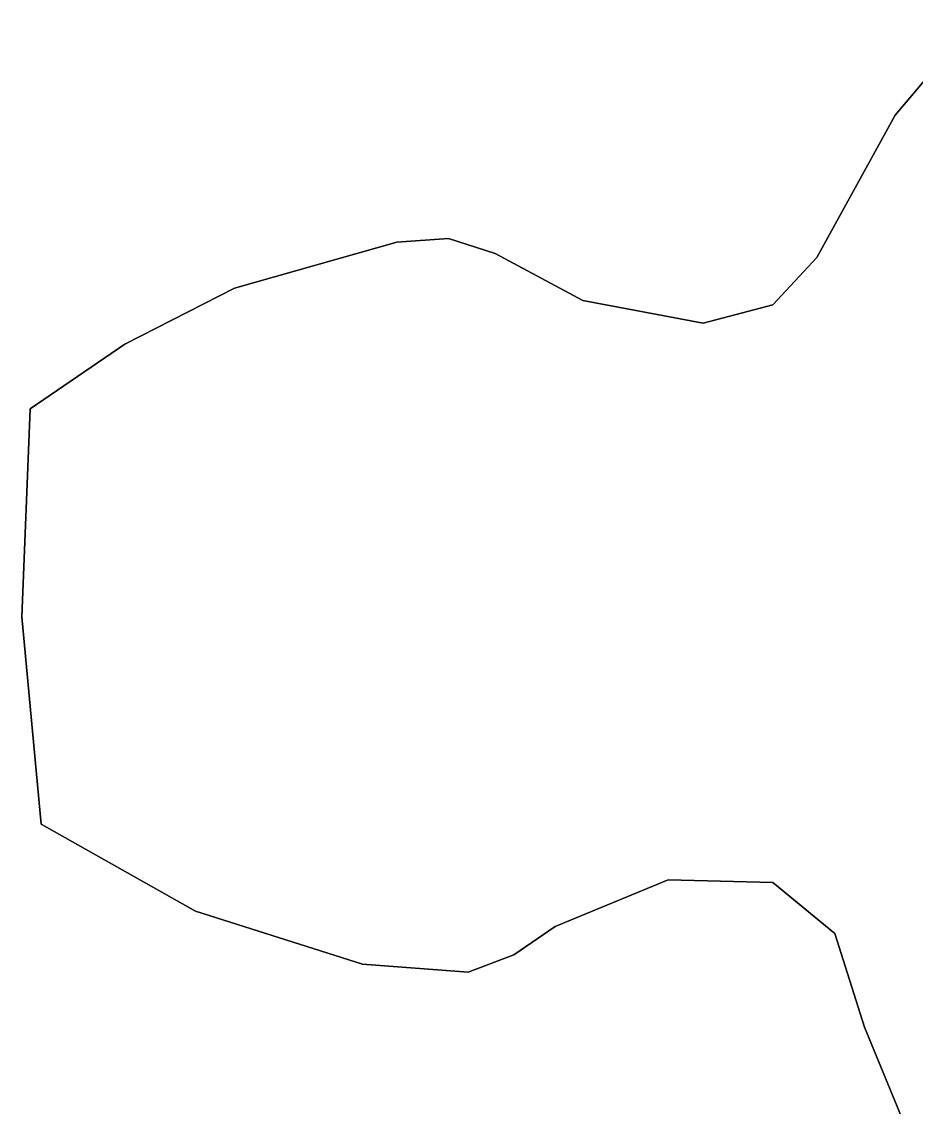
# Model space of a CAD drawing. Header units: millimetres. Extents: x -658 to 1307, y -81 to 472.
# Drawn here: x 1110.91 to 1115.43, y 40.95 to 46.43 of the extents above; entities that cross this region are included whole.
import ezdxf

# ---------------------------------------------------------------- set-up
doc = ezdxf.new("R2010")
doc.units = ezdxf.units.MM
doc.layers.get('0').update_dxf_attribs({"true_color": 0xffffff})

# ---------------------------------------------------------------- blocks, each defined once
blk = doc.blocks.new('Group67_1')
for p, q in [((1115.8536, 46.5882, 0.0004), (1115.3237, 45.9612, 0.0004)), ((1115.3237, 45.9612, 3), (1115.8536, 46.5882, 3)), ((1115.8536, 46.5882, 7.6996), (1115.3237, 45.9612, 7.6996)), ((1115.3237, 45.9612, 4.7), (1115.8536, 46.5882, 4.7)), ((1115.8536, 46.5882, 9.3996), (1115.3237, 45.9612, 9.3996)), ((1115.3237, 45.9612, 12.3992), (1115.8536, 46.5882, 12.3992)), ((1115.8536, 46.5882, 14.0992), (1115.3237, 45.9612, 14.0992)), ((1115.3237, 45.9612, 17.0988), (1115.8536, 46.5882, 17.0988)), ((1115.8536, 46.5882, 18.7988), (1115.3237, 45.9612, 18.7988)), ((1115.3237, 45.9612, 21.7984), (1115.8536, 46.5882, 21.7984)), ((1115.3237, 45.9612, 23.4984), (1115.8536, 46.5882, 23.4984)), ((1115.8536, 46.5882, 26.498), (1115.3237, 45.9612, 26.498)), ((1115.8536, 46.5882, 31.1975), (1115.3237, 45.9612, 31.1975)), ((1115.3237, 45.9612, 28.198), (1115.8536, 46.5882, 28.198)), ((1115.8536, 46.5882, 32.8975), (1115.3237, 45.9612, 32.8975)), ((1115.3237, 45.9612, 35.8971), (1115.8536, 46.5882, 35.8971)), ((1115.8536, 46.5882, 37.5971), (1115.3237, 45.9612, 37.5971)), ((1115.3237, 45.9612, 40.5967), (1115.8536, 46.5882, 40.5967)), ((1115.3237, 45.9612, 42.2967), (1115.8536, 46.5882, 42.2967)), ((1115.3237, 45.9612, 45.2963), (1115.8536, 46.5882, 45.2963)), ((1115.3237, 45.9612, 0.0004), (1114.9288, 45.2416, 0.0004)), ((1114.9288, 45.2416, 3), (1115.3237, 45.9612, 3)), ((1115.3237, 45.9612, 7.6996), (1114.9288, 45.2416, 7.6996)), ((1114.9288, 45.2416, 4.7), (1115.3237, 45.9612, 4.7)), ((1115.3237, 45.9612, 9.3996), (1114.9288, 45.2416, 9.3996)), ((1114.9288, 45.2416, 12.3992), (1115.3237, 45.9612, 12.3992)), ((1115.3237, 45.9612, 14.0992), (1114.9288, 45.2416, 14.0992)), ((1114.9288, 45.2416, 17.0988), (1115.3237, 45.9612, 17.0988)), ((1115.3237, 45.9612, 18.7988), (1114.9288, 45.2416, 18.7988)), ((1114.9288, 45.2416, 21.7984), (1115.3237, 45.9612, 21.7984)), ((1114.9288, 45.2416, 23.4984), (1115.3237, 45.9612, 23.4984)), ((1115.3237, 45.9612, 26.498), (1114.9288, 45.2416, 26.498)), ((1115.3237, 45.9612, 31.1975), (1114.9288, 45.2416, 31.1975)), ((1114.9288, 45.2416, 28.198), (1115.3237, 45.9612, 28.198)), ((1115.3237, 45.9612, 32.8975), (1114.9288, 45.2416, 32.8975)), ((1114.9288, 45.2416, 35.8971), (1115.3237, 45.9612, 35.8971)), ((1115.3237, 45.9612, 37.5971), (1114.9288, 45.2416, 37.5971)), ((1114.9288, 45.2416, 40.5967), (1115.3237, 45.9612, 40.5967)), ((1114.9288, 45.2416, 42.2967), (1115.3237, 45.9612, 42.2967)), ((1114.9288, 45.2416, 45.2963), (1115.3237, 45.9612, 45.2963)), ((1115.3237, 45.9612, 0.0004), (1115.3237, 45.9612, 3)), ((1115.3237, 45.9612, 4.7), (1115.3237, 45.9612, 7.6996)), ((1115.3237, 45.9612, 12.3992), (1115.3237, 45.9612, 9.3996)), ((1115.3237, 45.9612, 14.0992), (1115.3237, 45.9612, 17.0988)), ((1115.3237, 45.9612, 18.7988), (1115.3237, 45.9612, 21.7984)), ((1115.3237, 45.9612, 23.4984), (1115.3237, 45.9612, 26.498)), ((1115.3237, 45.9612, 31.1975), (1115.3237, 45.9612, 28.198)), ((1115.3237, 45.9612, 32.8975), (1115.3237, 45.9612, 35.8971)), ((1115.3237, 45.9612, 37.5971), (1115.3237, 45.9612, 40.5967)), ((1115.3237, 45.9612, 42.2967), (1115.3237, 45.9612, 45.2963)), ((1113.0674, 45.3374, 0.0004), (1112.8052, 45.3183, 0.0004)), ((1112.8052, 45.3183, 3), (1113.0674, 45.3374, 3)), ((1113.0674, 45.3374, 7.6996), (1112.8052, 45.3183, 7.6996)), ((1112.8052, 45.3183, 4.7), (1113.0674, 45.3374, 4.7)), ((1113.0674, 45.3374, 9.3996), (1112.8052, 45.3183, 9.3996)), ((1112.8052, 45.3183, 12.3992), (1113.0674, 45.3374, 12.3992)), ((1113.0674, 45.3374, 14.0992), (1112.8052, 45.3183, 14.0992)), ((1112.8052, 45.3183, 17.0988), (1113.0674, 45.3374, 17.0988)), ((1113.0674, 45.3374, 18.7988), (1112.8052, 45.3183, 18.7988)), ((1112.8052, 45.3183, 21.7984), (1113.0674, 45.3374, 21.7984)), ((1112.8052, 45.3183, 23.4984), (1113.0674, 45.3374, 23.4984)), ((1113.0674, 45.3374, 26.498), (1112.8052, 45.3183, 26.498)), ((1113.0674, 45.3374, 31.1975), (1112.8052, 45.3183, 31.1975)), ((1112.8052, 45.3183, 28.198), (1113.0674, 45.3374, 28.198)), ((1113.0674, 45.3374, 32.8975), (1112.8052, 45.3183, 32.8975)), ((1112.8052, 45.3183, 35.8971), (1113.0674, 45.3374, 35.8971)), ((1113.0674, 45.3374, 37.5971), (1112.8052, 45.3183, 37.5971)), ((1112.8052, 45.3183, 40.5967), (1113.0674, 45.3374, 40.5967)), ((1112.8052, 45.3183, 42.2967), (1113.0674, 45.3374, 42.2967)), ((1112.8052, 45.3183, 45.2963), (1113.0674, 45.3374, 45.2963)), ((1113.302, 45.2622, 0.0004), (1113.0674, 45.3374, 0.0004)), ((1113.0674, 45.3374, 0.0004), (1113.0674, 45.3374, 3)), ((1113.0674, 45.3374, 3), (1113.302, 45.2622, 3)), ((1113.302, 45.2622, 7.6996), (1113.0674, 45.3374, 7.6996)), ((1113.0674, 45.3374, 4.7), (1113.302, 45.2622, 4.7)), ((1113.0674, 45.3374, 4.7), (1113.0674, 45.3374, 7.6996)), ((1113.0674, 45.3374, 12.3992), (1113.0674, 45.3374, 9.3996)), ((1113.302, 45.2622, 9.3996), (1113.0674, 45.3374, 9.3996)), ((1113.0674, 45.3374, 12.3992), (1113.302, 45.2622, 12.3992)), ((1113.0674, 45.3374, 17.0988), (1113.0674, 45.3374, 14.0992)), ((1113.302, 45.2622, 14.0992), (1113.0674, 45.3374, 14.0992)), ((1113.0674, 45.3374, 17.0988), (1113.302, 45.2622, 17.0988)), ((1113.302, 45.2622, 18.7988), (1113.0674, 45.3374, 18.7988)), ((1113.0674, 45.3374, 18.7988), (1113.0674, 45.3374, 21.7984)), ((1113.0674, 45.3374, 21.7984), (1113.302, 45.2622, 21.7984)), ((1113.0674, 45.3374, 23.4984), (1113.302, 45.2622, 23.4984)), ((1113.302, 45.2622, 26.498), (1113.0674, 45.3374, 26.498)), ((1113.0674, 45.3374, 26.498), (1113.0674, 45.3374, 23.4984)), ((1113.302, 45.2622, 31.1975), (1113.0674, 45.3374, 31.1975)), ((1113.0674, 45.3374, 28.198), (1113.302, 45.2622, 28.198)), ((1113.0674, 45.3374, 28.198), (1113.0674, 45.3374, 31.1975)), ((1113.0674, 45.3374, 35.8971), (1113.0674, 45.3374, 32.8975)), ((1113.302, 45.2622, 32.8975), (1113.0674, 45.3374, 32.8975)), ((1113.0674, 45.3374, 35.8971), (1113.302, 45.2622, 35.8971)), ((1113.0674, 45.3374, 40.5967), (1113.0674, 45.3374, 37.5971)), ((1113.302, 45.2622, 37.5971), (1113.0674, 45.3374, 37.5971)), ((1113.0674, 45.3374, 40.5967), (1113.302, 45.2622, 40.5967)), ((1113.0674, 45.3374, 42.2967), (1113.302, 45.2622, 42.2967)), ((1113.0674, 45.3374, 45.2963), (1113.0674, 45.3374, 42.2967)), ((1113.0674, 45.3374, 45.2963), (1113.302, 45.2622, 45.2963)), ((1112.8052, 45.3183, 0.0004), (1111.986, 45.0868, 0.0004)), ((1111.986, 45.0868, 3), (1112.8052, 45.3183, 3)), ((1112.8052, 45.3183, 7.6996), (1111.986, 45.0868, 7.6996)), ((1111.986, 45.0868, 4.7), (1112.8052, 45.3183, 4.7)), ((1112.8052, 45.3183, 9.3996), (1111.986, 45.0868, 9.3996)), ((1111.986, 45.0868, 12.3992), (1112.8052, 45.3183, 12.3992)), ((1112.8052, 45.3183, 14.0992), (1111.986, 45.0868, 14.0992)), ((1111.986, 45.0868, 17.0988), (1112.8052, 45.3183, 17.0988)), ((1112.8052, 45.3183, 18.7988), (1111.986, 45.0868, 18.7988)), ((1111.986, 45.0868, 21.7984), (1112.8052, 45.3183, 21.7984)), ((1111.986, 45.0868, 23.4984), (1112.8052, 45.3183, 23.4984)), ((1112.8052, 45.3183, 26.498), (1111.986, 45.0868, 26.498)), ((1112.8052, 45.3183, 31.1975), (1111.986, 45.0868, 31.1975)), ((1111.986, 45.0868, 28.198), (1112.8052, 45.3183, 28.198)), ((1112.8052, 45.3183, 32.8975), (1111.986, 45.0868, 32.8975)), ((1111.986, 45.0868, 35.8971), (1112.8052, 45.3183, 35.8971)), ((1112.8052, 45.3183, 37.5971), (1111.986, 45.0868, 37.5971)), ((1111.986, 45.0868, 40.5967), (1112.8052, 45.3183, 40.5967)), ((1111.986, 45.0868, 42.2967), (1112.8052, 45.3183, 42.2967)), ((1111.986, 45.0868, 45.2963), (1112.8052, 45.3183, 45.2963)), ((1112.8052, 45.3183, 3), (1112.8052, 45.3183, 0.0004)), ((1112.8052, 45.3183, 4.7), (1112.8052, 45.3183, 7.6996)), ((1112.8052, 45.3183, 12.3992), (1112.8052, 45.3183, 9.3996)), ((1112.8052, 45.3183, 17.0988), (1112.8052, 45.3183, 14.0992)), ((1112.8052, 45.3183, 21.7984), (1112.8052, 45.3183, 18.7988)), ((1112.8052, 45.3183, 26.498), (1112.8052, 45.3183, 23.4984)), ((1112.8052, 45.3183, 28.198), (1112.8052, 45.3183, 31.1975)), ((1112.8052, 45.3183, 32.8975), (1112.8052, 45.3183, 35.8971)), ((1112.8052, 45.3183, 40.5967), (1112.8052, 45.3183, 37.5971)), ((1112.8052, 45.3183, 42.2967), (1112.8052, 45.3183, 45.2963)), ((1113.7457, 45.0243, 0.0004), (1113.302, 45.2622, 0.0004)), ((1113.302, 45.2622, 0.0004), (1113.302, 45.2622, 3)), ((1113.302, 45.2622, 3), (1113.7457, 45.0243, 3)), ((1113.7457, 45.0243, 7.6996), (1113.302, 45.2622, 7.6996)), ((1113.302, 45.2622, 4.7), (1113.7457, 45.0243, 4.7)), ((1113.302, 45.2622, 7.6996), (1113.302, 45.2622, 4.7)), ((1113.302, 45.2622, 12.3992), (1113.302, 45.2622, 9.3996)), ((1113.7457, 45.0243, 9.3996), (1113.302, 45.2622, 9.3996)), ((1113.302, 45.2622, 12.3992), (1113.7457, 45.0243, 12.3992)), ((1113.7457, 45.0243, 14.0992), (1113.302, 45.2622, 14.0992)), ((1113.302, 45.2622, 14.0992), (1113.302, 45.2622, 17.0988)), ((1113.302, 45.2622, 17.0988), (1113.7457, 45.0243, 17.0988)), ((1113.302, 45.2622, 21.7984), (1113.302, 45.2622, 18.7988)), ((1113.7457, 45.0243, 18.7988), (1113.302, 45.2622, 18.7988)), ((1113.302, 45.2622, 21.7984), (1113.7457, 45.0243, 21.7984)), ((1113.302, 45.2622, 23.4984), (1113.7457, 45.0243, 23.4984)), ((1113.7457, 45.0243, 26.498), (1113.302, 45.2622, 26.498)), ((1113.302, 45.2622, 23.4984), (1113.302, 45.2622, 26.498)), ((1113.7457, 45.0243, 31.1975), (1113.302, 45.2622, 31.1975)), ((1113.302, 45.2622, 28.198), (1113.7457, 45.0243, 28.198)), ((1113.302, 45.2622, 28.198), (1113.302, 45.2622, 31.1975)), ((1113.7457, 45.0243, 32.8975), (1113.302, 45.2622, 32.8975)), ((1113.302, 45.2622, 32.8975), (1113.302, 45.2622, 35.8971)), ((1113.302, 45.2622, 35.8971), (1113.7457, 45.0243, 35.8971)), ((1113.302, 45.2622, 40.5967), (1113.302, 45.2622, 37.5971)), ((1113.7457, 45.0243, 37.5971), (1113.302, 45.2622, 37.5971)), ((1113.302, 45.2622, 40.5967), (1113.7457, 45.0243, 40.5967)), ((1113.302, 45.2622, 42.2967), (1113.7457, 45.0243, 42.2967)), ((1113.302, 45.2622, 45.2963), (1113.302, 45.2622, 42.2967)), ((1113.302, 45.2622, 45.2963), (1113.7457, 45.0243, 45.2963)), ((1114.9288, 45.2416, 0.0004), (1114.7055, 45.0025, 0.0004)), ((1114.7055, 45.0025, 3), (1114.9288, 45.2416, 3)), ((1114.9288, 45.2416, 7.6996), (1114.7055, 45.0025, 7.6996)), ((1114.7055, 45.0025, 4.7), (1114.9288, 45.2416, 4.7)), ((1114.9288, 45.2416, 9.3996), (1114.7055, 45.0025, 9.3996)), ((1114.7055, 45.0025, 12.3992), (1114.9288, 45.2416, 12.3992)), ((1114.9288, 45.2416, 14.0992), (1114.7055, 45.0025, 14.0992)), ((1114.7055, 45.0025, 17.0988), (1114.9288, 45.2416, 17.0988)), ((1114.9288, 45.2416, 18.7988), (1114.7055, 45.0025, 18.7988)), ((1114.7055, 45.0025, 21.7984), (1114.9288, 45.2416, 21.7984)), ((1114.7055, 45.0025, 23.4984), (1114.9288, 45.2416, 23.4984)), ((1114.9288, 45.2416, 26.498), (1114.7055, 45.0025, 26.498)), ((1114.9288, 45.2416, 31.1975), (1114.7055, 45.0025, 31.1975)), ((1114.7055, 45.0025, 28.198), (1114.9288, 45.2416, 28.198)), ((1114.9288, 45.2416, 32.8975), (1114.7055, 45.0025, 32.8975)), ((1114.7055, 45.0025, 35.8971), (1114.9288, 45.2416, 35.8971)), ((1114.9288, 45.2416, 37.5971), (1114.7055, 45.0025, 37.5971)), ((1114.7055, 45.0025, 40.5967), (1114.9288, 45.2416, 40.5967)), ((1114.7055, 45.0025, 42.2967), (1114.9288, 45.2416, 42.2967)), ((1114.7055, 45.0025, 45.2963), (1114.9288, 45.2416, 45.2963)), ((1114.9288, 45.2416, 3), (1114.9288, 45.2416, 0.0004)), ((1114.9288, 45.2416, 7.6996), (1114.9288, 45.2416, 4.7)), ((1114.9288, 45.2416, 12.3992), (1114.9288, 45.2416, 9.3996)), ((1114.9288, 45.2416, 17.0988), (1114.9288, 45.2416, 14.0992)), ((1114.9288, 45.2416, 21.7984), (1114.9288, 45.2416, 18.7988)), ((1114.9288, 45.2416, 26.498), (1114.9288, 45.2416, 23.4984)), ((1114.9288, 45.2416, 28.198), (1114.9288, 45.2416, 31.1975)), ((1114.9288, 45.2416, 35.8971), (1114.9288, 45.2416, 32.8975)), ((1114.9288, 45.2416, 40.5967), (1114.9288, 45.2416, 37.5971)), ((1114.9288, 45.2416, 45.2963), (1114.9288, 45.2416, 42.2967)), ((1111.986, 45.0868, 0.0004), (1111.4317, 44.8037, 0.0004)), ((1111.4317, 44.8037, 3), (1111.986, 45.0868, 3)), ((1111.986, 45.0868, 7.6996), (1111.4317, 44.8037, 7.6996)), ((1111.4317, 44.8037, 4.7), (1111.986, 45.0868, 4.7)), ((1111.986, 45.0868, 9.3996), (1111.4317, 44.8037, 9.3996)), ((1111.4317, 44.8037, 12.3992), (1111.986, 45.0868, 12.3992)), ((1111.986, 45.0868, 14.0992), (1111.4317, 44.8037, 14.0992)), ((1111.4317, 44.8037, 17.0988), (1111.986, 45.0868, 17.0988)), ((1111.986, 45.0868, 18.7988), (1111.4317, 44.8037, 18.7988)), ((1111.4317, 44.8037, 21.7984), (1111.986, 45.0868, 21.7984)), ((1111.4317, 44.8037, 23.4984), (1111.986, 45.0868, 23.4984)), ((1111.986, 45.0868, 26.498), (1111.4317, 44.8037, 26.498)), ((1111.986, 45.0868, 31.1975), (1111.4317, 44.8037, 31.1975)), ((1111.4317, 44.8037, 28.198), (1111.986, 45.0868, 28.198)), ((1111.986, 45.0868, 32.8975), (1111.4317, 44.8037, 32.8975)), ((1111.4317, 44.8037, 35.8971), (1111.986, 45.0868, 35.8971)), ((1111.986, 45.0868, 37.5971), (1111.4317, 44.8037, 37.5971)), ((1111.4317, 44.8037, 40.5967), (1111.986, 45.0868, 40.5967)), ((1111.4317, 44.8037, 42.2967), (1111.986, 45.0868, 42.2967)), ((1111.4317, 44.8037, 45.2963), (1111.986, 45.0868, 45.2963)), ((1111.986, 45.0868, 0.0004), (1111.986, 45.0868, 3)), ((1111.986, 45.0868, 7.6996), (1111.986, 45.0868, 4.7)), ((1111.986, 45.0868, 12.3992), (1111.986, 45.0868, 9.3996)), ((1111.986, 45.0868, 17.0988), (1111.986, 45.0868, 14.0992)), ((1111.986, 45.0868, 21.7984), (1111.986, 45.0868, 18.7988)), ((1111.986, 45.0868, 26.498), (1111.986, 45.0868, 23.4984)), ((1111.986, 45.0868, 28.198), (1111.986, 45.0868, 31.1975)), ((1111.986, 45.0868, 35.8971), (1111.986, 45.0868, 32.8975)), ((1111.986, 45.0868, 37.5971), (1111.986, 45.0868, 40.5967)), ((1111.986, 45.0868, 45.2963), (1111.986, 45.0868, 42.2967)), ((1114.3533, 44.9099, 0.0004), (1113.7457, 45.0243, 0.0004)), ((1113.7457, 45.0243, 0.0004), (1113.7457, 45.0243, 3)), ((1113.7457, 45.0243, 3), (1114.3533, 44.9099, 3)), ((1114.3533, 44.9099, 7.6996), (1113.7457, 45.0243, 7.6996)), ((1113.7457, 45.0243, 4.7), (1114.3533, 44.9099, 4.7)), ((1113.7457, 45.0243, 4.7), (1113.7457, 45.0243, 7.6996)), ((1114.3533, 44.9099, 9.3996), (1113.7457, 45.0243, 9.3996)), ((1113.7457, 45.0243, 9.3996), (1113.7457, 45.0243, 12.3992)), ((1113.7457, 45.0243, 12.3992), (1114.3533, 44.9099, 12.3992)), ((1114.3533, 44.9099, 14.0992), (1113.7457, 45.0243, 14.0992)), ((1113.7457, 45.0243, 14.0992), (1113.7457, 45.0243, 17.0988)), ((1113.7457, 45.0243, 17.0988), (1114.3533, 44.9099, 17.0988)), ((1114.3533, 44.9099, 18.7988), (1113.7457, 45.0243, 18.7988)), ((1113.7457, 45.0243, 18.7988), (1113.7457, 45.0243, 21.7984)), ((1113.7457, 45.0243, 21.7984), (1114.3533, 44.9099, 21.7984)), ((1113.7457, 45.0243, 23.4984), (1114.3533, 44.9099, 23.4984)), ((1114.3533, 44.9099, 26.498), (1113.7457, 45.0243, 26.498)), ((1113.7457, 45.0243, 23.4984), (1113.7457, 45.0243, 26.498)), ((1114.3533, 44.9099, 31.1975), (1113.7457, 45.0243, 31.1975)), ((1113.7457, 45.0243, 28.198), (1114.3533, 44.9099, 28.198)), ((1113.7457, 45.0243, 31.1975), (1113.7457, 45.0243, 28.198)), ((1114.3533, 44.9099, 32.8975), (1113.7457, 45.0243, 32.8975)), ((1113.7457, 45.0243, 32.8975), (1113.7457, 45.0243, 35.8971)), ((1113.7457, 45.0243, 35.8971), (1114.3533, 44.9099, 35.8971)), ((1114.3533, 44.9099, 37.5971), (1113.7457, 45.0243, 37.5971)), ((1113.7457, 45.0243, 37.5971), (1113.7457, 45.0243, 40.5967)), ((1113.7457, 45.0243, 40.5967), (1114.3533, 44.9099, 40.5967)), ((1113.7457, 45.0243, 42.2967), (1114.3533, 44.9099, 42.2967)), ((1113.7457, 45.0243, 42.2967), (1113.7457, 45.0243, 45.2963)), ((1113.7457, 45.0243, 45.2963), (1114.3533, 44.9099, 45.2963)), ((1114.7055, 45.0025, 0.0004), (1114.3533, 44.9099, 0.0004)), ((1114.3533, 44.9099, 3), (1114.7055, 45.0025, 3)), ((1114.7055, 45.0025, 7.6996), (1114.3533, 44.9099, 7.6996)), ((1114.3533, 44.9099, 4.7), (1114.7055, 45.0025, 4.7)), ((1114.7055, 45.0025, 9.3996), (1114.3533, 44.9099, 9.3996)), ((1114.3533, 44.9099, 12.3992), (1114.7055, 45.0025, 12.3992)), ((1114.7055, 45.0025, 14.0992), (1114.3533, 44.9099, 14.0992)), ((1114.3533, 44.9099, 17.0988), (1114.7055, 45.0025, 17.0988)), ((1114.7055, 45.0025, 18.7988), (1114.3533, 44.9099, 18.7988)), ((1114.3533, 44.9099, 21.7984), (1114.7055, 45.0025, 21.7984)), ((1114.3533, 44.9099, 23.4984), (1114.7055, 45.0025, 23.4984)), ((1114.7055, 45.0025, 26.498), (1114.3533, 44.9099, 26.498)), ((1114.7055, 45.0025, 31.1975), (1114.3533, 44.9099, 31.1975)), ((1114.3533, 44.9099, 28.198), (1114.7055, 45.0025, 28.198)), ((1114.7055, 45.0025, 32.8975), (1114.3533, 44.9099, 32.8975)), ((1114.3533, 44.9099, 35.8971), (1114.7055, 45.0025, 35.8971)), ((1114.7055, 45.0025, 37.5971), (1114.3533, 44.9099, 37.5971)), ((1114.3533, 44.9099, 40.5967), (1114.7055, 45.0025, 40.5967)), ((1114.3533, 44.9099, 42.2967), (1114.7055, 45.0025, 42.2967)), ((1114.3533, 44.9099, 45.2963), (1114.7055, 45.0025, 45.2963)), ((1114.7055, 45.0025, 0.0004), (1114.7055, 45.0025, 3)), ((1114.7055, 45.0025, 4.7), (1114.7055, 45.0025, 7.6996)), ((1114.7055, 45.0025, 9.3996), (1114.7055, 45.0025, 12.3992)), ((1114.7055, 45.0025, 14.0992), (1114.7055, 45.0025, 17.0988)), ((1114.7055, 45.0025, 21.7984), (1114.7055, 45.0025, 18.7988)), ((1114.7055, 45.0025, 23.4984), (1114.7055, 45.0025, 26.498)), ((1114.7055, 45.0025, 31.1975), (1114.7055, 45.0025, 28.198)), ((1114.7055, 45.0025, 32.8975), (1114.7055, 45.0025, 35.8971)), ((1114.7055, 45.0025, 37.5971), (1114.7055, 45.0025, 40.5967)), ((1114.7055, 45.0025, 42.2967), (1114.7055, 45.0025, 45.2963)), ((1114.3533, 44.9099, 3), (1114.3533, 44.9099, 0.0004)), ((1114.3533, 44.9099, 7.6996), (1114.3533, 44.9099, 4.7)), ((1114.3533, 44.9099, 12.3992), (1114.3533, 44.9099, 9.3996)), ((1114.3533, 44.9099, 17.0988), (1114.3533, 44.9099, 14.0992)), ((1114.3533, 44.9099, 18.7988), (1114.3533, 44.9099, 21.7984)), ((1114.3533, 44.9099, 26.498), (1114.3533, 44.9099, 23.4984)), ((1114.3533, 44.9099, 28.198), (1114.3533, 44.9099, 31.1975)), ((1114.3533, 44.9099, 35.8971), (1114.3533, 44.9099, 32.8975)), ((1114.3533, 44.9099, 40.5967), (1114.3533, 44.9099, 37.5971)), ((1114.3533, 44.9099, 45.2963), (1114.3533, 44.9099, 42.2967)), ((1111.4317, 44.8037, 0.0004), (1110.9529, 44.4763, 0.0004)), ((1110.9529, 44.4763, 3), (1111.4317, 44.8037, 3)), ((1111.4317, 44.8037, 7.6996), (1110.9529, 44.4763, 7.6996)), ((1110.9529, 44.4763, 4.7), (1111.4317, 44.8037, 4.7)), ((1111.4317, 44.8037, 9.3996), (1110.9529, 44.4763, 9.3996)), ((1110.9529, 44.4763, 12.3992), (1111.4317, 44.8037, 12.3992)), ((1111.4317, 44.8037, 14.0992), (1110.9529, 44.4763, 14.0992)), ((1110.9529, 44.4763, 17.0988), (1111.4317, 44.8037, 17.0988)), ((1111.4317, 44.8037, 18.7988), (1110.9529, 44.4763, 18.7988)), ((1110.9529, 44.4763, 21.7984), (1111.4317, 44.8037, 21.7984)), ((1110.9529, 44.4763, 23.4984), (1111.4317, 44.8037, 23.4984)), ((1111.4317, 44.8037, 26.498), (1110.9529, 44.4763, 26.498)), ((1111.4317, 44.8037, 31.1975), (1110.9529, 44.4763, 31.1975)), ((1110.9529, 44.4763, 28.198), (1111.4317, 44.8037, 28.198)), ((1111.4317, 44.8037, 32.8975), (1110.9529, 44.4763, 32.8975)), ((1110.9529, 44.4763, 35.8971), (1111.4317, 44.8037, 35.8971)), ((1111.4317, 44.8037, 37.5971), (1110.9529, 44.4763, 37.5971)), ((1110.9529, 44.4763, 40.5967), (1111.4317, 44.8037, 40.5967)), ((1110.9529, 44.4763, 42.2967), (1111.4317, 44.8037, 42.2967)), ((1110.9529, 44.4763, 45.2963), (1111.4317, 44.8037, 45.2963)), ((1111.4317, 44.8037, 3), (1111.4317, 44.8037, 0.0004)), ((1111.4317, 44.8037, 7.6996), (1111.4317, 44.8037, 4.7)), ((1111.4317, 44.8037, 12.3992), (1111.4317, 44.8037, 9.3996)), ((1111.4317, 44.8037, 14.0992), (1111.4317, 44.8037, 17.0988)), ((1111.4317, 44.8037, 21.7984), (1111.4317, 44.8037, 18.7988)), ((1111.4317, 44.8037, 26.498), (1111.4317, 44.8037, 23.4984)), ((1111.4317, 44.8037, 31.1975), (1111.4317, 44.8037, 28.198)), ((1111.4317, 44.8037, 32.8975), (1111.4317, 44.8037, 35.8971)), ((1111.4317, 44.8037, 40.5967), (1111.4317, 44.8037, 37.5971)), ((1111.4317, 44.8037, 45.2963), (1111.4317, 44.8037, 42.2967)), ((1110.9529, 44.4763, 0.0004), (1110.9098, 43.4245, 0.0004)), ((1110.9098, 43.4245, 3), (1110.9529, 44.4763, 3)), ((1110.9529, 44.4763, 7.6996), (1110.9098, 43.4245, 7.6996)), ((1110.9098, 43.4245, 4.7), (1110.9529, 44.4763, 4.7)), ((1110.9529, 44.4763, 9.3996), (1110.9098, 43.4245, 9.3996)), ((1110.9098, 43.4245, 12.3992), (1110.9529, 44.4763, 12.3992)), ((1110.9529, 44.4763, 14.0992), (1110.9098, 43.4245, 14.0992)), ((1110.9098, 43.4245, 17.0988), (1110.9529, 44.4763, 17.0988)), ((1110.9529, 44.4763, 18.7988), (1110.9098, 43.4245, 18.7988)), ((1110.9098, 43.4245, 21.7984), (1110.9529, 44.4763, 21.7984)), ((1110.9098, 43.4245, 23.4984), (1110.9529, 44.4763, 23.4984)), ((1110.9529, 44.4763, 26.498), (1110.9098, 43.4245, 26.498)), ((1110.9529, 44.4763, 31.1975), (1110.9098, 43.4245, 31.1975)), ((1110.9098, 43.4245, 28.198), (1110.9529, 44.4763, 28.198)), ((1110.9529, 44.4763, 32.8975), (1110.9098, 43.4245, 32.8975)), ((1110.9098, 43.4245, 35.8971), (1110.9529, 44.4763, 35.8971)), ((1110.9529, 44.4763, 37.5971), (1110.9098, 43.4245, 37.5971)), ((1110.9098, 43.4245, 40.5967), (1110.9529, 44.4763, 40.5967)), ((1110.9098, 43.4245, 42.2967), (1110.9529, 44.4763, 42.2967)), ((1110.9098, 43.4245, 45.2963), (1110.9529, 44.4763, 45.2963)), ((1110.9529, 44.4763, 0.0004), (1110.9529, 44.4763, 3)), ((1110.9529, 44.4763, 4.7), (1110.9529, 44.4763, 7.6996)), ((1110.9529, 44.4763, 9.3996), (1110.9529, 44.4763, 12.3992)), ((1110.9529, 44.4763, 14.0992), (1110.9529, 44.4763, 17.0988)), ((1110.9529, 44.4763, 18.7988), (1110.9529, 44.4763, 21.7984)), ((1110.9529, 44.4763, 23.4984), (1110.9529, 44.4763, 26.498)), ((1110.9529, 44.4763, 28.198), (1110.9529, 44.4763, 31.1975)), ((1110.9529, 44.4763, 32.8975), (1110.9529, 44.4763, 35.8971)), ((1110.9529, 44.4763, 37.5971), (1110.9529, 44.4763, 40.5967)), ((1110.9529, 44.4763, 42.2967), (1110.9529, 44.4763, 45.2963)), ((1110.9098, 43.4245, 0.0004), (1110.9098, 43.4245, 3)), ((1110.9098, 43.4245, 0.0004), (1111.0086, 42.3765, 0.0004)), ((1111.0086, 42.3765, 3), (1110.9098, 43.4245, 3)), ((1110.9098, 43.4245, 7.6996), (1111.0086, 42.3765, 7.6996)), ((1111.0086, 42.3765, 4.7), (1110.9098, 43.4245, 4.7)), ((1110.9098, 43.4245, 7.6996), (1110.9098, 43.4245, 4.7)), ((1110.9098, 43.4245, 9.3996), (1110.9098, 43.4245, 12.3992)), ((1110.9098, 43.4245, 9.3996), (1111.0086, 42.3765, 9.3996)), ((1111.0086, 42.3765, 12.3992), (1110.9098, 43.4245, 12.3992)), ((1110.9098, 43.4245, 14.0992), (1111.0086, 42.3765, 14.0992)), ((1111.0086, 42.3765, 17.0988), (1110.9098, 43.4245, 17.0988)), ((1110.9098, 43.4245, 17.0988), (1110.9098, 43.4245, 14.0992)), ((1110.9098, 43.4245, 18.7988), (1110.9098, 43.4245, 21.7984)), ((1110.9098, 43.4245, 18.7988), (1111.0086, 42.3765, 18.7988)), ((1111.0086, 42.3765, 21.7984), (1110.9098, 43.4245, 21.7984)), ((1111.0086, 42.3765, 23.4984), (1110.9098, 43.4245, 23.4984)), ((1110.9098, 43.4245, 26.498), (1111.0086, 42.3765, 26.498)), ((1110.9098, 43.4245, 26.498), (1110.9098, 43.4245, 23.4984)), ((1110.9098, 43.4245, 31.1975), (1111.0086, 42.3765, 31.1975)), ((1111.0086, 42.3765, 28.198), (1110.9098, 43.4245, 28.198)), ((1110.9098, 43.4245, 31.1975), (1110.9098, 43.4245, 28.198)), ((1110.9098, 43.4245, 32.8975), (1110.9098, 43.4245, 35.8971)), ((1110.9098, 43.4245, 32.8975), (1111.0086, 42.3765, 32.8975)), ((1111.0086, 42.3765, 35.8971), (1110.9098, 43.4245, 35.8971)), ((1110.9098, 43.4245, 37.5971), (1110.9098, 43.4245, 40.5967)), ((1110.9098, 43.4245, 37.5971), (1111.0086, 42.3765, 37.5971)), ((1111.0086, 42.3765, 40.5967), (1110.9098, 43.4245, 40.5967)), ((1111.0086, 42.3765, 42.2967), (1110.9098, 43.4245, 42.2967)), ((1111.0086, 42.3765, 45.2963), (1110.9098, 43.4245, 45.2963)), ((1110.9098, 43.4245, 45.2963), (1110.9098, 43.4245, 42.2967)), ((1111.0086, 42.3765, 0.0004), (1111.0086, 42.3765, 3)), ((1111.0086, 42.3765, 0.0004), (1111.7888, 41.936, 0.0004)), ((1111.7888, 41.936, 3), (1111.0086, 42.3765, 3)), ((1111.0086, 42.3765, 7.6996), (1111.7888, 41.936, 7.6996)), ((1111.7888, 41.936, 4.7), (1111.0086, 42.3765, 4.7)), ((1111.0086, 42.3765, 4.7), (1111.0086, 42.3765, 7.6996)), ((1111.0086, 42.3765, 9.3996), (1111.0086, 42.3765, 12.3992)), ((1111.0086, 42.3765, 9.3996), (1111.7888, 41.936, 9.3996)), ((1111.7888, 41.936, 12.3992), (1111.0086, 42.3765, 12.3992)), ((1111.0086, 42.3765, 14.0992), (1111.0086, 42.3765, 17.0988)), ((1111.0086, 42.3765, 14.0992), (1111.7888, 41.936, 14.0992)), ((1111.7888, 41.936, 17.0988), (1111.0086, 42.3765, 17.0988)), ((1111.0086, 42.3765, 18.7988), (1111.0086, 42.3765, 21.7984)), ((1111.0086, 42.3765, 18.7988), (1111.7888, 41.936, 18.7988)), ((1111.7888, 41.936, 21.7984), (1111.0086, 42.3765, 21.7984)), ((1111.7888, 41.936, 23.4984), (1111.0086, 42.3765, 23.4984)), ((1111.0086, 42.3765, 26.498), (1111.7888, 41.936, 26.498)), ((1111.0086, 42.3765, 23.4984), (1111.0086, 42.3765, 26.498)), ((1111.0086, 42.3765, 28.198), (1111.7888, 41.936, 28.198)), ((1111.7888, 41.936, 31.1975), (1111.0086, 42.3765, 31.1975)), ((1111.0086, 42.3765, 31.1975), (1111.0086, 42.3765, 28.198)), ((1111.0086, 42.3765, 32.8975), (1111.7888, 41.936, 32.8975)), ((1111.7888, 41.936, 35.8971), (1111.0086, 42.3765, 35.8971)), ((1111.0086, 42.3765, 35.8971), (1111.0086, 42.3765, 32.8975)), ((1111.0086, 42.3765, 37.5971), (1111.0086, 42.3765, 40.5967)), ((1111.0086, 42.3765, 37.5971), (1111.7888, 41.936, 37.5971)), ((1111.7888, 41.936, 40.5967), (1111.0086, 42.3765, 40.5967)), ((1111.7888, 41.936, 42.2967), (1111.0086, 42.3765, 42.2967)), ((1111.0086, 42.3765, 42.2967), (1111.0086, 42.3765, 45.2963)), ((1111.7888, 41.936, 45.2963), (1111.0086, 42.3765, 45.2963)), ((1113.6065, 41.8599, 0.0004), (1114.1765, 42.0956, 0.0004)), ((1114.1765, 42.0956, 3), (1113.6065, 41.8599, 3)), ((1113.6065, 41.8599, 7.6996), (1114.1765, 42.0956, 7.6996)), ((1114.1765, 42.0956, 4.7), (1113.6065, 41.8599, 4.7)), ((1113.6065, 41.8599, 9.3996), (1114.1765, 42.0956, 9.3996)), ((1114.1765, 42.0956, 12.3992), (1113.6065, 41.8599, 12.3992)), ((1113.6065, 41.8599, 14.0992), (1114.1765, 42.0956, 14.0992)), ((1114.1765, 42.0956, 17.0988), (1113.6065, 41.8599, 17.0988)), ((1113.6065, 41.8599, 18.7988), (1114.1765, 42.0956, 18.7988)), ((1114.1765, 42.0956, 21.7984), (1113.6065, 41.8599, 21.7984)), ((1114.1765, 42.0956, 23.4984), (1113.6065, 41.8599, 23.4984)), ((1113.6065, 41.8599, 26.498), (1114.1765, 42.0956, 26.498)), ((1113.6065, 41.8599, 31.1975), (1114.1765, 42.0956, 31.1975)), ((1114.1765, 42.0956, 28.198), (1113.6065, 41.8599, 28.198)), ((1113.6065, 41.8599, 32.8975), (1114.1765, 42.0956, 32.8975)), ((1114.1765, 42.0956, 35.8971), (1113.6065, 41.8599, 35.8971)), ((1113.6065, 41.8599, 37.5971), (1114.1765, 42.0956, 37.5971)), ((1114.1765, 42.0956, 40.5967), (1113.6065, 41.8599, 40.5967)), ((1114.1765, 42.0956, 42.2967), (1113.6065, 41.8599, 42.2967)), ((1114.1765, 42.0956, 45.2963), (1113.6065, 41.8599, 45.2963)), ((1114.1765, 42.0956, 0.0004), (1114.705, 42.0822, 0.0004)), ((1114.705, 42.0822, 3), (1114.1765, 42.0956, 3)), ((1114.1765, 42.0956, 3), (1114.1765, 42.0956, 0.0004)), ((1114.1765, 42.0956, 7.6996), (1114.705, 42.0822, 7.6996)), ((1114.705, 42.0822, 4.7), (1114.1765, 42.0956, 4.7)), ((1114.1765, 42.0956, 4.7), (1114.1765, 42.0956, 7.6996)), ((1114.1765, 42.0956, 9.3996), (1114.1765, 42.0956, 12.3992)), ((1114.1765, 42.0956, 9.3996), (1114.705, 42.0822, 9.3996)), ((1114.705, 42.0822, 12.3992), (1114.1765, 42.0956, 12.3992)), ((1114.1765, 42.0956, 14.0992), (1114.705, 42.0822, 14.0992)), ((1114.705, 42.0822, 17.0988), (1114.1765, 42.0956, 17.0988)), ((1114.1765, 42.0956, 17.0988), (1114.1765, 42.0956, 14.0992)), ((1114.1765, 42.0956, 18.7988), (1114.1765, 42.0956, 21.7984)), ((1114.1765, 42.0956, 18.7988), (1114.705, 42.0822, 18.7988)), ((1114.705, 42.0822, 21.7984), (1114.1765, 42.0956, 21.7984)), ((1114.705, 42.0822, 23.4984), (1114.1765, 42.0956, 23.4984)), ((1114.1765, 42.0956, 26.498), (1114.705, 42.0822, 26.498)), ((1114.1765, 42.0956, 26.498), (1114.1765, 42.0956, 23.4984)), ((1114.1765, 42.0956, 31.1975), (1114.705, 42.0822, 31.1975)), ((1114.705, 42.0822, 28.198), (1114.1765, 42.0956, 28.198)), ((1114.1765, 42.0956, 28.198), (1114.1765, 42.0956, 31.1975)), ((1114.1765, 42.0956, 32.8975), (1114.705, 42.0822, 32.8975)), ((1114.705, 42.0822, 35.8971), (1114.1765, 42.0956, 35.8971)), ((1114.1765, 42.0956, 35.8971), (1114.1765, 42.0956, 32.8975)), ((1114.1765, 42.0956, 37.5971), (1114.705, 42.0822, 37.5971)), ((1114.705, 42.0822, 40.5967), (1114.1765, 42.0956, 40.5967)), ((1114.1765, 42.0956, 40.5967), (1114.1765, 42.0956, 37.5971)), ((1114.705, 42.0822, 42.2967), (1114.1765, 42.0956, 42.2967)), ((1114.705, 42.0822, 45.2963), (1114.1765, 42.0956, 45.2963)), ((1114.1765, 42.0956, 45.2963), (1114.1765, 42.0956, 42.2967)), ((1114.705, 42.0822, 0.0004), (1114.705, 42.0822, 3)), ((1114.705, 42.0822, 0.0004), (1115.0195, 41.8231, 0.0004)), ((1115.0195, 41.8231, 3), (1114.705, 42.0822, 3)), ((1114.705, 42.0822, 7.6996), (1115.0195, 41.8231, 7.6996)), ((1115.0195, 41.8231, 4.7), (1114.705, 42.0822, 4.7)), ((1114.705, 42.0822, 4.7), (1114.705, 42.0822, 7.6996)), ((1114.705, 42.0822, 9.3996), (1115.0195, 41.8231, 9.3996)), ((1115.0195, 41.8231, 12.3992), (1114.705, 42.0822, 12.3992)), ((1114.705, 42.0822, 12.3992), (1114.705, 42.0822, 9.3996)), ((1114.705, 42.0822, 14.0992), (1115.0195, 41.8231, 14.0992)), ((1115.0195, 41.8231, 17.0988), (1114.705, 42.0822, 17.0988)), ((1114.705, 42.0822, 17.0988), (1114.705, 42.0822, 14.0992)), ((1114.705, 42.0822, 18.7988), (1115.0195, 41.8231, 18.7988)), ((1115.0195, 41.8231, 21.7984), (1114.705, 42.0822, 21.7984)), ((1114.705, 42.0822, 21.7984), (1114.705, 42.0822, 18.7988)), ((1115.0195, 41.8231, 23.4984), (1114.705, 42.0822, 23.4984)), ((1114.705, 42.0822, 26.498), (1115.0195, 41.8231, 26.498)), ((1114.705, 42.0822, 26.498), (1114.705, 42.0822, 23.4984)), ((1114.705, 42.0822, 31.1975), (1115.0195, 41.8231, 31.1975)), ((1115.0195, 41.8231, 28.198), (1114.705, 42.0822, 28.198)), ((1114.705, 42.0822, 31.1975), (1114.705, 42.0822, 28.198)), ((1114.705, 42.0822, 32.8975), (1115.0195, 41.8231, 32.8975)), ((1115.0195, 41.8231, 35.8971), (1114.705, 42.0822, 35.8971)), ((1114.705, 42.0822, 35.8971), (1114.705, 42.0822, 32.8975)), ((1114.705, 42.0822, 37.5971), (1115.0195, 41.8231, 37.5971)), ((1115.0195, 41.8231, 40.5967), (1114.705, 42.0822, 40.5967)), ((1114.705, 42.0822, 40.5967), (1114.705, 42.0822, 37.5971)), ((1115.0195, 41.8231, 42.2967), (1114.705, 42.0822, 42.2967)), ((1114.705, 42.0822, 42.2967), (1114.705, 42.0822, 45.2963)), ((1115.0195, 41.8231, 45.2963), (1114.705, 42.0822, 45.2963)), ((1111.7888, 41.936, 0.0004), (1111.7888, 41.936, 3)), ((1111.7888, 41.936, 0.0004), (1112.6316, 41.6695, 0.0004)), ((1112.6316, 41.6695, 3), (1111.7888, 41.936, 3)), ((1111.7888, 41.936, 7.6996), (1112.6316, 41.6695, 7.6996)), ((1112.6316, 41.6695, 4.7), (1111.7888, 41.936, 4.7)), ((1111.7888, 41.936, 4.7), (1111.7888, 41.936, 7.6996)), ((1111.7888, 41.936, 9.3996), (1112.6316, 41.6695, 9.3996)), ((1112.6316, 41.6695, 12.3992), (1111.7888, 41.936, 12.3992)), ((1111.7888, 41.936, 12.3992), (1111.7888, 41.936, 9.3996)), ((1111.7888, 41.936, 14.0992), (1112.6316, 41.6695, 14.0992)), ((1112.6316, 41.6695, 17.0988), (1111.7888, 41.936, 17.0988)), ((1111.7888, 41.936, 17.0988), (1111.7888, 41.936, 14.0992)), ((1111.7888, 41.936, 18.7988), (1112.6316, 41.6695, 18.7988)), ((1112.6316, 41.6695, 21.7984), (1111.7888, 41.936, 21.7984)), ((1111.7888, 41.936, 21.7984), (1111.7888, 41.936, 18.7988)), ((1112.6316, 41.6695, 23.4984), (1111.7888, 41.936, 23.4984)), ((1111.7888, 41.936, 26.498), (1112.6316, 41.6695, 26.498)), ((1111.7888, 41.936, 23.4984), (1111.7888, 41.936, 26.498)), ((1111.7888, 41.936, 28.198), (1112.6316, 41.6695, 28.198)), ((1112.6316, 41.6695, 31.1975), (1111.7888, 41.936, 31.1975)), ((1111.7888, 41.936, 31.1975), (1111.7888, 41.936, 28.198)), ((1111.7888, 41.936, 32.8975), (1111.7888, 41.936, 35.8971)), ((1111.7888, 41.936, 32.8975), (1112.6316, 41.6695, 32.8975)), ((1112.6316, 41.6695, 35.8971), (1111.7888, 41.936, 35.8971)), ((1111.7888, 41.936, 37.5971), (1111.7888, 41.936, 40.5967)), ((1111.7888, 41.936, 37.5971), (1112.6316, 41.6695, 37.5971)), ((1112.6316, 41.6695, 40.5967), (1111.7888, 41.936, 40.5967)), ((1112.6316, 41.6695, 42.2967), (1111.7888, 41.936, 42.2967)), ((1111.7888, 41.936, 42.2967), (1111.7888, 41.936, 45.2963)), ((1112.6316, 41.6695, 45.2963), (1111.7888, 41.936, 45.2963)), ((1113.3961, 41.7163, 0.0004), (1113.6065, 41.8599, 0.0004)), ((1113.6065, 41.8599, 3), (1113.3961, 41.7163, 3)), ((1113.3961, 41.7163, 7.6996), (1113.6065, 41.8599, 7.6996)), ((1113.6065, 41.8599, 4.7), (1113.3961, 41.7163, 4.7)), ((1113.3961, 41.7163, 9.3996), (1113.6065, 41.8599, 9.3996)), ((1113.6065, 41.8599, 12.3992), (1113.3961, 41.7163, 12.3992)), ((1113.3961, 41.7163, 14.0992), (1113.6065, 41.8599, 14.0992)), ((1113.6065, 41.8599, 17.0988), (1113.3961, 41.7163, 17.0988)), ((1113.3961, 41.7163, 18.7988), (1113.6065, 41.8599, 18.7988)), ((1113.6065, 41.8599, 21.7984), (1113.3961, 41.7163, 21.7984)), ((1113.6065, 41.8599, 23.4984), (1113.3961, 41.7163, 23.4984)), ((1113.3961, 41.7163, 26.498), (1113.6065, 41.8599, 26.498)), ((1113.3961, 41.7163, 31.1975), (1113.6065, 41.8599, 31.1975)), ((1113.6065, 41.8599, 28.198), (1113.3961, 41.7163, 28.198)), ((1113.3961, 41.7163, 32.8975), (1113.6065, 41.8599, 32.8975)), ((1113.6065, 41.8599, 35.8971), (1113.3961, 41.7163, 35.8971)), ((1113.3961, 41.7163, 37.5971), (1113.6065, 41.8599, 37.5971)), ((1113.6065, 41.8599, 40.5967), (1113.3961, 41.7163, 40.5967)), ((1113.6065, 41.8599, 42.2967), (1113.3961, 41.7163, 42.2967)), ((1113.6065, 41.8599, 45.2963), (1113.3961, 41.7163, 45.2963)), ((1113.6065, 41.8599, 3), (1113.6065, 41.8599, 0.0004)), ((1113.6065, 41.8599, 7.6996), (1113.6065, 41.8599, 4.7)), ((1113.6065, 41.8599, 12.3992), (1113.6065, 41.8599, 9.3996)), ((1113.6065, 41.8599, 14.0992), (1113.6065, 41.8599, 17.0988)), ((1113.6065, 41.8599, 21.7984), (1113.6065, 41.8599, 18.7988)), ((1113.6065, 41.8599, 23.4984), (1113.6065, 41.8599, 26.498)), ((1113.6065, 41.8599, 31.1975), (1113.6065, 41.8599, 28.198)), ((1113.6065, 41.8599, 35.8971), (1113.6065, 41.8599, 32.8975)), ((1113.6065, 41.8599, 37.5971), (1113.6065, 41.8599, 40.5967)), ((1113.6065, 41.8599, 45.2963), (1113.6065, 41.8599, 42.2967)), ((1115.0195, 41.8231, 0.0004), (1115.1694, 41.3508, 0.0004)), ((1115.1694, 41.3508, 3), (1115.0195, 41.8231, 3)), ((1115.0195, 41.8231, 3), (1115.0195, 41.8231, 0.0004)), ((1115.0195, 41.8231, 7.6996), (1115.1694, 41.3508, 7.6996)), ((1115.1694, 41.3508, 4.7), (1115.0195, 41.8231, 4.7)), ((1115.0195, 41.8231, 7.6996), (1115.0195, 41.8231, 4.7)), ((1115.0195, 41.8231, 9.3996), (1115.0195, 41.8231, 12.3992)), ((1115.0195, 41.8231, 9.3996), (1115.1694, 41.3508, 9.3996)), ((1115.1694, 41.3508, 12.3992), (1115.0195, 41.8231, 12.3992)), ((1115.0195, 41.8231, 14.0992), (1115.1694, 41.3508, 14.0992)), ((1115.1694, 41.3508, 17.0988), (1115.0195, 41.8231, 17.0988)), ((1115.0195, 41.8231, 17.0988), (1115.0195, 41.8231, 14.0992)), ((1115.0195, 41.8231, 18.7988), (1115.0195, 41.8231, 21.7984)), ((1115.0195, 41.8231, 18.7988), (1115.1694, 41.3508, 18.7988)), ((1115.1694, 41.3508, 21.7984), (1115.0195, 41.8231, 21.7984)), ((1115.1694, 41.3508, 23.4984), (1115.0195, 41.8231, 23.4984)), ((1115.0195, 41.8231, 26.498), (1115.1694, 41.3508, 26.498)), ((1115.0195, 41.8231, 23.4984), (1115.0195, 41.8231, 26.498)), ((1115.0195, 41.8231, 31.1975), (1115.1694, 41.3508, 31.1975)), ((1115.1694, 41.3508, 28.198), (1115.0195, 41.8231, 28.198)), ((1115.0195, 41.8231, 31.1975), (1115.0195, 41.8231, 28.198)), ((1115.0195, 41.8231, 32.8975), (1115.1694, 41.3508, 32.8975)), ((1115.1694, 41.3508, 35.8971), (1115.0195, 41.8231, 35.8971)), ((1115.0195, 41.8231, 35.8971), (1115.0195, 41.8231, 32.8975)), ((1115.0195, 41.8231, 37.5971), (1115.0195, 41.8231, 40.5967)), ((1115.0195, 41.8231, 37.5971), (1115.1694, 41.3508, 37.5971)), ((1115.1694, 41.3508, 40.5967), (1115.0195, 41.8231, 40.5967)), ((1115.1694, 41.3508, 42.2967), (1115.0195, 41.8231, 42.2967)), ((1115.1694, 41.3508, 45.2963), (1115.0195, 41.8231, 45.2963)), ((1115.0195, 41.8231, 45.2963), (1115.0195, 41.8231, 42.2967)), ((1113.1658, 41.6288, 0.0004), (1113.3961, 41.7163, 0.0004)), ((1113.3961, 41.7163, 3), (1113.1658, 41.6288, 3)), ((1113.1658, 41.6288, 7.6996), (1113.3961, 41.7163, 7.6996)), ((1113.3961, 41.7163, 4.7), (1113.1658, 41.6288, 4.7)), ((1113.1658, 41.6288, 9.3996), (1113.3961, 41.7163, 9.3996)), ((1113.3961, 41.7163, 12.3992), (1113.1658, 41.6288, 12.3992)), ((1113.1658, 41.6288, 14.0992), (1113.3961, 41.7163, 14.0992)), ((1113.3961, 41.7163, 17.0988), (1113.1658, 41.6288, 17.0988)), ((1113.1658, 41.6288, 18.7988), (1113.3961, 41.7163, 18.7988)), ((1113.3961, 41.7163, 21.7984), (1113.1658, 41.6288, 21.7984)), ((1113.3961, 41.7163, 23.4984), (1113.1658, 41.6288, 23.4984)), ((1113.1658, 41.6288, 26.498), (1113.3961, 41.7163, 26.498)), ((1113.1658, 41.6288, 31.1975), (1113.3961, 41.7163, 31.1975)), ((1113.3961, 41.7163, 28.198), (1113.1658, 41.6288, 28.198)), ((1113.1658, 41.6288, 32.8975), (1113.3961, 41.7163, 32.8975)), ((1113.3961, 41.7163, 35.8971), (1113.1658, 41.6288, 35.8971)), ((1113.1658, 41.6288, 37.5971), (1113.3961, 41.7163, 37.5971)), ((1113.3961, 41.7163, 40.5967), (1113.1658, 41.6288, 40.5967)), ((1113.3961, 41.7163, 42.2967), (1113.1658, 41.6288, 42.2967)), ((1113.3961, 41.7163, 45.2963), (1113.1658, 41.6288, 45.2963)), ((1113.3961, 41.7163, 0.0004), (1113.3961, 41.7163, 3)), ((1113.3961, 41.7163, 7.6996), (1113.3961, 41.7163, 4.7)), ((1113.3961, 41.7163, 12.3992), (1113.3961, 41.7163, 9.3996)), ((1113.3961, 41.7163, 14.0992), (1113.3961, 41.7163, 17.0988)), ((1113.3961, 41.7163, 18.7988), (1113.3961, 41.7163, 21.7984)), ((1113.3961, 41.7163, 26.498), (1113.3961, 41.7163, 23.4984)), ((1113.3961, 41.7163, 28.198), (1113.3961, 41.7163, 31.1975)), ((1113.3961, 41.7163, 32.8975), (1113.3961, 41.7163, 35.8971)), ((1113.3961, 41.7163, 40.5967), (1113.3961, 41.7163, 37.5971)), ((1113.3961, 41.7163, 45.2963), (1113.3961, 41.7163, 42.2967)), ((1112.6316, 41.6695, 0.0004), (1113.1658, 41.6288, 0.0004)), ((1113.1658, 41.6288, 3), (1112.6316, 41.6695, 3)), ((1112.6316, 41.6695, 3), (1112.6316, 41.6695, 0.0004)), ((1112.6316, 41.6695, 7.6996), (1113.1658, 41.6288, 7.6996)), ((1113.1658, 41.6288, 4.7), (1112.6316, 41.6695, 4.7)), ((1112.6316, 41.6695, 4.7), (1112.6316, 41.6695, 7.6996)), ((1112.6316, 41.6695, 9.3996), (1113.1658, 41.6288, 9.3996)), ((1113.1658, 41.6288, 12.3992), (1112.6316, 41.6695, 12.3992)), ((1112.6316, 41.6695, 12.3992), (1112.6316, 41.6695, 9.3996)), ((1112.6316, 41.6695, 14.0992), (1113.1658, 41.6288, 14.0992)), ((1113.1658, 41.6288, 17.0988), (1112.6316, 41.6695, 17.0988)), ((1112.6316, 41.6695, 17.0988), (1112.6316, 41.6695, 14.0992)), ((1112.6316, 41.6695, 18.7988), (1113.1658, 41.6288, 18.7988)), ((1113.1658, 41.6288, 21.7984), (1112.6316, 41.6695, 21.7984)), ((1112.6316, 41.6695, 21.7984), (1112.6316, 41.6695, 18.7988)), ((1113.1658, 41.6288, 23.4984), (1112.6316, 41.6695, 23.4984)), ((1112.6316, 41.6695, 26.498), (1113.1658, 41.6288, 26.498)), ((1112.6316, 41.6695, 26.498), (1112.6316, 41.6695, 23.4984)), ((1112.6316, 41.6695, 28.198), (1112.6316, 41.6695, 31.1975)), ((1112.6316, 41.6695, 31.1975), (1113.1658, 41.6288, 31.1975)), ((1113.1658, 41.6288, 28.198), (1112.6316, 41.6695, 28.198)), ((1112.6316, 41.6695, 32.8975), (1113.1658, 41.6288, 32.8975)), ((1113.1658, 41.6288, 35.8971), (1112.6316, 41.6695, 35.8971)), ((1112.6316, 41.6695, 35.8971), (1112.6316, 41.6695, 32.8975)), ((1112.6316, 41.6695, 37.5971), (1113.1658, 41.6288, 37.5971)), ((1113.1658, 41.6288, 40.5967), (1112.6316, 41.6695, 40.5967)), ((1112.6316, 41.6695, 40.5967), (1112.6316, 41.6695, 37.5971)), ((1113.1658, 41.6288, 42.2967), (1112.6316, 41.6695, 42.2967)), ((1113.1658, 41.6288, 45.2963), (1112.6316, 41.6695, 45.2963)), ((1112.6316, 41.6695, 45.2963), (1112.6316, 41.6695, 42.2967)), ((1113.1658, 41.6288, 3), (1113.1658, 41.6288, 0.0004)), ((1113.1658, 41.6288, 7.6996), (1113.1658, 41.6288, 4.7)), ((1113.1658, 41.6288, 12.3992), (1113.1658, 41.6288, 9.3996)), ((1113.1658, 41.6288, 17.0988), (1113.1658, 41.6288, 14.0992)), ((1113.1658, 41.6288, 21.7984), (1113.1658, 41.6288, 18.7988)), ((1113.1658, 41.6288, 26.498), (1113.1658, 41.6288, 23.4984)), ((1113.1658, 41.6288, 28.198), (1113.1658, 41.6288, 31.1975)), ((1113.1658, 41.6288, 35.8971), (1113.1658, 41.6288, 32.8975)), ((1113.1658, 41.6288, 40.5967), (1113.1658, 41.6288, 37.5971)), ((1113.1658, 41.6288, 45.2963), (1113.1658, 41.6288, 42.2967)), ((1115.1694, 41.3508, 0.0004), (1115.3576, 40.8924, 0.0004)), ((1115.3576, 40.8924, 3), (1115.1694, 41.3508, 3)), ((1115.1694, 41.3508, 3), (1115.1694, 41.3508, 0.0004)), ((1115.1694, 41.3508, 7.6996), (1115.3576, 40.8924, 7.6996)), ((1115.3576, 40.8924, 4.7), (1115.1694, 41.3508, 4.7)), ((1115.1694, 41.3508, 4.7), (1115.1694, 41.3508, 7.6996)), ((1115.1694, 41.3508, 9.3996), (1115.3576, 40.8924, 9.3996)), ((1115.3576, 40.8924, 12.3992), (1115.1694, 41.3508, 12.3992)), ((1115.1694, 41.3508, 12.3992), (1115.1694, 41.3508, 9.3996)), ((1115.1694, 41.3508, 14.0992), (1115.3576, 40.8924, 14.0992)), ((1115.3576, 40.8924, 17.0988), (1115.1694, 41.3508, 17.0988)), ((1115.1694, 41.3508, 17.0988), (1115.1694, 41.3508, 14.0992)), ((1115.1694, 41.3508, 18.7988), (1115.3576, 40.8924, 18.7988)), ((1115.3576, 40.8924, 21.7984), (1115.1694, 41.3508, 21.7984)), ((1115.1694, 41.3508, 21.7984), (1115.1694, 41.3508, 18.7988)), ((1115.3576, 40.8924, 23.4984), (1115.1694, 41.3508, 23.4984)), ((1115.1694, 41.3508, 26.498), (1115.3576, 40.8924, 26.498)), ((1115.1694, 41.3508, 26.498), (1115.1694, 41.3508, 23.4984)), ((1115.1694, 41.3508, 31.1975), (1115.3576, 40.8924, 31.1975)), ((1115.3576, 40.8924, 28.198), (1115.1694, 41.3508, 28.198)), ((1115.1694, 41.3508, 31.1975), (1115.1694, 41.3508, 28.198)), ((1115.1694, 41.3508, 32.8975), (1115.1694, 41.3508, 35.8971)), ((1115.1694, 41.3508, 32.8975), (1115.3576, 40.8924, 32.8975)), ((1115.3576, 40.8924, 35.8971), (1115.1694, 41.3508, 35.8971)), ((1115.1694, 41.3508, 37.5971), (1115.3576, 40.8924, 37.5971)), ((1115.3576, 40.8924, 40.5967), (1115.1694, 41.3508, 40.5967)), ((1115.1694, 41.3508, 40.5967), (1115.1694, 41.3508, 37.5971)), ((1115.3576, 40.8924, 42.2967), (1115.1694, 41.3508, 42.2967)), ((1115.1694, 41.3508, 42.2967), (1115.1694, 41.3508, 45.2963)), ((1115.3576, 40.8924, 45.2963), (1115.1694, 41.3508, 45.2963))]:
    blk.add_line(p, q)

msp = doc.modelspace()

# ---------------------------------------------------------------- block references
msp.add_blockref('Group67_1', (0, 0))

doc.saveas('drawing.dxf')
